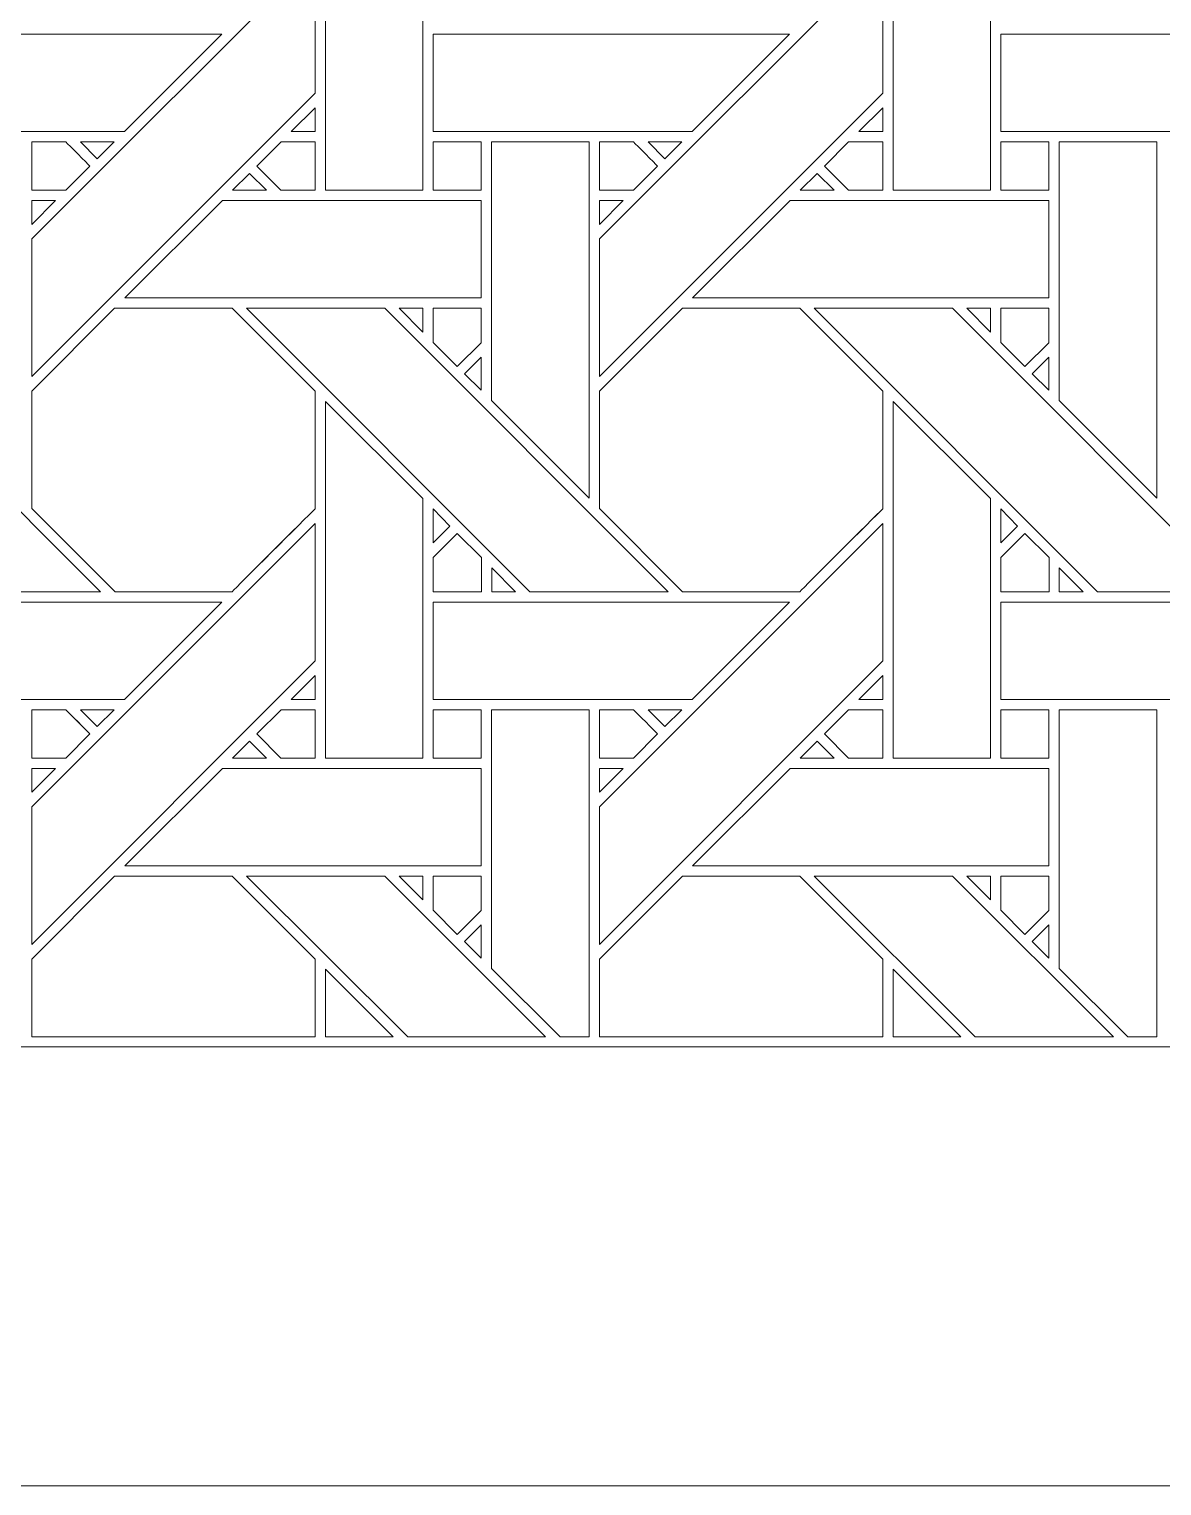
# Model space of a CAD drawing. Header units: inches. Extents: x 6.4 to 18.4, y 3.1 to 15.1.
# Drawn here: x 13.565 to 15.458, y 3.095 to 5.529 of the extents above; entities that cross this region are included whole.
import ezdxf

# ---------------------------------------------------------------- set-up
doc = ezdxf.new("R2010")
doc.units = ezdxf.units.IN
doc.header["$MEASUREMENT"] = 0
doc.layers.add('Design', color=7, linetype='Continuous', lineweight=0)

msp = doc.modelspace()

# ---------------------------------------------------------------- linework, layer by layer
at = {"layer": 'Design'}
for points, knots in [([(18.3821, 15.0948), (18.3821, 15.0948), (6.3829, 15.0948), (6.3829, 15.0948), (6.3829, 15.0948), (6.3829, 3.0948), (6.3829, 3.0948), (6.3829, 3.0948), (18.3829, 3.0948), (18.3829, 3.0948), (18.3829, 3.0948), (18.3829, 15.0948), (18.3829, 15.0948), (18.3829, 15.0948), (18.3821, 15.0948), (18.3821, 15.0948)], [0, 0, 0, 0, 1, 1, 1, 2, 2, 2, 3, 3, 3, 4, 4, 4, 5, 5, 5, 5]), ([(17.6485, 14.3611), (17.6485, 14.3611), (7.1165, 14.3611), (7.1165, 14.3611), (7.1165, 14.3611), (7.1165, 3.8284), (7.1165, 3.8284), (7.1165, 3.8284), (17.6492, 3.8284), (17.6492, 3.8284), (17.6492, 3.8284), (17.6492, 14.3611), (17.6492, 14.3611), (17.6492, 14.3611), (17.6485, 14.3611), (17.6485, 14.3611)], [0, 0, 0, 0, 1, 1, 1, 2, 2, 2, 3, 3, 3, 4, 4, 4, 5, 5, 5, 5]), ([(14.2227, 5.6932), (14.2227, 5.6932), (14.2227, 5.2595), (14.2227, 5.2595), (14.2227, 5.2595), (14.0599, 5.2595), (14.0599, 5.2595), (14.0599, 5.2595), (14.0599, 5.8553), (14.0599, 5.8553), (14.0599, 5.8553), (14.2227, 5.6932), (14.2227, 5.6932)], [0, 0, 0, 0, 1, 1, 1, 2, 2, 2, 3, 3, 3, 4, 4, 4, 4]), ([(15.1714, 5.6932), (15.1714, 5.6932), (15.1714, 5.2595), (15.1714, 5.2595), (15.1714, 5.2595), (15.0087, 5.2595), (15.0087, 5.2595), (15.0087, 5.2595), (15.0087, 5.8553), (15.0087, 5.8553), (15.0087, 5.8553), (15.1714, 5.6932), (15.1714, 5.6932)], [0, 0, 0, 0, 1, 1, 1, 2, 2, 2, 3, 3, 3, 4, 4, 4, 4]), ([(13.5691, 5.1782), (13.5691, 5.1782), (14.0428, 5.6518), (14.0428, 5.6518), (14.0428, 5.6518), (14.0428, 5.4217), (14.0428, 5.4217), (14.0428, 5.4217), (13.5691, 4.9481), (13.5691, 4.9481), (13.5691, 4.9481), (13.5691, 5.1782), (13.5691, 5.1782)], [0, 0, 0, 0, 1, 1, 1, 2, 2, 2, 3, 3, 3, 4, 4, 4, 4]), ([(14.5179, 5.1782), (14.5179, 5.1782), (14.9915, 5.6518), (14.9915, 5.6518), (14.9915, 5.6518), (14.9915, 5.4217), (14.9915, 5.4217), (14.9915, 5.4217), (14.5179, 4.9481), (14.5179, 4.9481), (14.5179, 4.9481), (14.5179, 5.1782), (14.5179, 5.1782)], [0, 0, 0, 0, 1, 1, 1, 2, 2, 2, 3, 3, 3, 4, 4, 4, 4]), ([(13.2913, 5.3576), (13.2913, 5.3576), (13.2913, 5.5203), (13.2913, 5.5203), (13.2913, 5.5203), (13.887, 5.5203), (13.887, 5.5203), (13.887, 5.5203), (13.7242, 5.3576), (13.7242, 5.3576), (13.7242, 5.3576), (13.2913, 5.3576), (13.2913, 5.3576)], [0, 0, 0, 0, 1, 1, 1, 2, 2, 2, 3, 3, 3, 4, 4, 4, 4]), ([(14.24, 5.3576), (14.24, 5.3576), (14.24, 5.5203), (14.24, 5.5203), (14.24, 5.5203), (14.8357, 5.5203), (14.8357, 5.5203), (14.8357, 5.5203), (14.673, 5.3576), (14.673, 5.3576), (14.673, 5.3576), (14.24, 5.3576), (14.24, 5.3576)], [0, 0, 0, 0, 1, 1, 1, 2, 2, 2, 3, 3, 3, 4, 4, 4, 4]), ([(15.1887, 5.3576), (15.1887, 5.3576), (15.1887, 5.5203), (15.1887, 5.5203), (15.1887, 5.5203), (15.7844, 5.5203), (15.7844, 5.5203), (15.7844, 5.5203), (15.6217, 5.3576), (15.6217, 5.3576), (15.6217, 5.3576), (15.1887, 5.3576), (15.1887, 5.3576)], [0, 0, 0, 0, 1, 1, 1, 2, 2, 2, 3, 3, 3, 4, 4, 4, 4]), ([(14.003, 5.3576), (14.003, 5.3576), (14.0428, 5.3973), (14.0428, 5.3973), (14.0428, 5.3973), (14.0428, 5.3576), (14.0428, 5.3576), (14.0428, 5.3576), (14.003, 5.3576), (14.003, 5.3576)], [0, 0, 0, 0, 1, 1, 1, 2, 2, 2, 3, 3, 3, 3]), ([(14.9517, 5.3576), (14.9517, 5.3576), (14.9915, 5.3973), (14.9915, 5.3973), (14.9915, 5.3973), (14.9915, 5.3576), (14.9915, 5.3576), (14.9915, 5.3576), (14.9517, 5.3576), (14.9517, 5.3576)], [0, 0, 0, 0, 1, 1, 1, 2, 2, 2, 3, 3, 3, 3]), ([(13.6262, 5.3403), (13.6313, 5.3351), (13.6621, 5.3043), (13.6665, 5.2999), (13.6665, 5.2999), (13.6261, 5.2595), (13.6261, 5.2595), (13.6261, 5.2595), (13.5691, 5.2595), (13.5691, 5.2595), (13.5691, 5.2595), (13.5691, 5.3403), (13.5691, 5.3403), (13.5691, 5.3403), (13.6262, 5.3403), (13.6262, 5.3403)], [0, 0, 0, 0, 1, 1, 1, 2, 2, 2, 3, 3, 3, 4, 4, 4, 5, 5, 5, 5]), ([(13.5691, 5.2595), (13.5691, 5.2595), (13.5691, 5.3403), (13.5691, 5.3403), (13.5691, 5.3403), (13.6262, 5.3403), (13.6262, 5.3403), (13.6313, 5.3351), (13.6621, 5.3043), (13.6665, 5.2999), (13.6665, 5.2999), (13.6261, 5.2595), (13.6261, 5.2595), (13.6261, 5.2595), (13.5691, 5.2595), (13.5691, 5.2595)], [0, 0, 0, 0, 1, 1, 1, 2, 2, 2, 3, 3, 3, 4, 4, 4, 5, 5, 5, 5]), ([(13.6505, 5.3403), (13.6505, 5.3403), (13.707, 5.3403), (13.707, 5.3403), (13.707, 5.3403), (13.6787, 5.3121), (13.6787, 5.3121), (13.6787, 5.3121), (13.6505, 5.3403), (13.6505, 5.3403)], [0, 0, 0, 0, 1, 1, 1, 2, 2, 2, 3, 3, 3, 3]), ([(13.9857, 5.2595), (13.9857, 5.2595), (13.9453, 5.2998), (13.9453, 5.2998), (13.9453, 5.2998), (13.9858, 5.3403), (13.9858, 5.3403), (13.9858, 5.3403), (14.0428, 5.3403), (14.0428, 5.3403), (14.0428, 5.3403), (14.0428, 5.2595), (14.0428, 5.2595), (14.0428, 5.2595), (13.9857, 5.2595), (13.9857, 5.2595)], [0, 0, 0, 0, 1, 1, 1, 2, 2, 2, 3, 3, 3, 4, 4, 4, 5, 5, 5, 5]), ([(13.9453, 5.2998), (13.9453, 5.2998), (13.9858, 5.3403), (13.9858, 5.3403), (13.9858, 5.3403), (14.0428, 5.3403), (14.0428, 5.3403), (14.0428, 5.3403), (14.0428, 5.2595), (14.0428, 5.2595), (14.0428, 5.2595), (13.9857, 5.2595), (13.9857, 5.2595), (13.9857, 5.2595), (13.9453, 5.2998), (13.9453, 5.2998)], [0, 0, 0, 0, 1, 1, 1, 2, 2, 2, 3, 3, 3, 4, 4, 4, 5, 5, 5, 5]), ([(14.24, 5.3403), (14.24, 5.3403), (14.3203, 5.3403), (14.3203, 5.3403), (14.3203, 5.3403), (14.3203, 5.2595), (14.3203, 5.2595), (14.3203, 5.2595), (14.24, 5.2595), (14.24, 5.2595), (14.24, 5.2595), (14.24, 5.3403), (14.24, 5.3403)], [0, 0, 0, 0, 1, 1, 1, 2, 2, 2, 3, 3, 3, 4, 4, 4, 4]), ([(14.24, 5.2595), (14.24, 5.2595), (14.24, 5.3403), (14.24, 5.3403), (14.24, 5.3403), (14.3203, 5.3403), (14.3203, 5.3403), (14.3203, 5.3403), (14.3203, 5.2595), (14.3203, 5.2595), (14.3203, 5.2595), (14.24, 5.2595), (14.24, 5.2595)], [0, 0, 0, 0, 1, 1, 1, 2, 2, 2, 3, 3, 3, 4, 4, 4, 4]), ([(14.5007, 5.3403), (14.5007, 5.3403), (14.5007, 4.7452), (14.5007, 4.7452), (14.5007, 4.7452), (14.3378, 4.9081), (14.3378, 4.9081), (14.3378, 4.9081), (14.3378, 5.3403), (14.3378, 5.3403), (14.3378, 5.3403), (14.5007, 5.3403), (14.5007, 5.3403)], [0, 0, 0, 0, 1, 1, 1, 2, 2, 2, 3, 3, 3, 4, 4, 4, 4]), ([(14.5749, 5.3403), (14.5801, 5.3351), (14.6108, 5.3043), (14.6153, 5.2999), (14.6153, 5.2999), (14.5748, 5.2595), (14.5748, 5.2595), (14.5748, 5.2595), (14.5179, 5.2595), (14.5179, 5.2595), (14.5179, 5.2595), (14.5179, 5.3403), (14.5179, 5.3403), (14.5179, 5.3403), (14.5749, 5.3403), (14.5749, 5.3403)], [0, 0, 0, 0, 1, 1, 1, 2, 2, 2, 3, 3, 3, 4, 4, 4, 5, 5, 5, 5]), ([(14.5179, 5.2595), (14.5179, 5.2595), (14.5179, 5.3403), (14.5179, 5.3403), (14.5179, 5.3403), (14.5749, 5.3403), (14.5749, 5.3403), (14.5801, 5.3351), (14.6108, 5.3043), (14.6153, 5.2999), (14.6153, 5.2999), (14.5748, 5.2595), (14.5748, 5.2595), (14.5748, 5.2595), (14.5179, 5.2595), (14.5179, 5.2595)], [0, 0, 0, 0, 1, 1, 1, 2, 2, 2, 3, 3, 3, 4, 4, 4, 5, 5, 5, 5]), ([(14.5993, 5.3403), (14.5993, 5.3403), (14.6557, 5.3403), (14.6557, 5.3403), (14.6557, 5.3403), (14.6275, 5.3121), (14.6275, 5.3121), (14.6275, 5.3121), (14.5993, 5.3403), (14.5993, 5.3403)], [0, 0, 0, 0, 1, 1, 1, 2, 2, 2, 3, 3, 3, 3]), ([(14.9344, 5.2595), (14.9344, 5.2595), (14.8941, 5.2998), (14.8941, 5.2998), (14.8941, 5.2998), (14.9345, 5.3403), (14.9345, 5.3403), (14.9345, 5.3403), (14.9915, 5.3403), (14.9915, 5.3403), (14.9915, 5.3403), (14.9915, 5.2595), (14.9915, 5.2595), (14.9915, 5.2595), (14.9344, 5.2595), (14.9344, 5.2595)], [0, 0, 0, 0, 1, 1, 1, 2, 2, 2, 3, 3, 3, 4, 4, 4, 5, 5, 5, 5]), ([(14.8941, 5.2998), (14.8941, 5.2998), (14.9345, 5.3403), (14.9345, 5.3403), (14.9345, 5.3403), (14.9915, 5.3403), (14.9915, 5.3403), (14.9915, 5.3403), (14.9915, 5.2595), (14.9915, 5.2595), (14.9915, 5.2595), (14.9344, 5.2595), (14.9344, 5.2595), (14.9344, 5.2595), (14.8941, 5.2998), (14.8941, 5.2998)], [0, 0, 0, 0, 1, 1, 1, 2, 2, 2, 3, 3, 3, 4, 4, 4, 5, 5, 5, 5]), ([(15.1887, 5.3403), (15.1887, 5.3403), (15.269, 5.3403), (15.269, 5.3403), (15.269, 5.3403), (15.269, 5.2595), (15.269, 5.2595), (15.269, 5.2595), (15.1887, 5.2595), (15.1887, 5.2595), (15.1887, 5.2595), (15.1887, 5.3403), (15.1887, 5.3403)], [0, 0, 0, 0, 1, 1, 1, 2, 2, 2, 3, 3, 3, 4, 4, 4, 4]), ([(15.1887, 5.2595), (15.1887, 5.2595), (15.1887, 5.3403), (15.1887, 5.3403), (15.1887, 5.3403), (15.269, 5.3403), (15.269, 5.3403), (15.269, 5.3403), (15.269, 5.2595), (15.269, 5.2595), (15.269, 5.2595), (15.1887, 5.2595), (15.1887, 5.2595)], [0, 0, 0, 0, 1, 1, 1, 2, 2, 2, 3, 3, 3, 4, 4, 4, 4]), ([(15.4494, 5.3403), (15.4494, 5.3403), (15.4494, 4.7452), (15.4494, 4.7452), (15.4494, 4.7452), (15.2865, 4.9081), (15.2865, 4.9081), (15.2865, 4.9081), (15.2865, 5.3403), (15.2865, 5.3403), (15.2865, 5.3403), (15.4494, 5.3403), (15.4494, 5.3403)], [0, 0, 0, 0, 1, 1, 1, 2, 2, 2, 3, 3, 3, 4, 4, 4, 4]), ([(13.9615, 5.2595), (13.9615, 5.2595), (13.905, 5.2595), (13.905, 5.2595), (13.905, 5.2595), (13.9332, 5.2878), (13.9332, 5.2878), (13.9332, 5.2878), (13.9615, 5.2595), (13.9615, 5.2595)], [0, 0, 0, 0, 1, 1, 1, 2, 2, 2, 3, 3, 3, 3]), ([(14.9102, 5.2595), (14.9102, 5.2595), (14.8537, 5.2595), (14.8537, 5.2595), (14.8537, 5.2595), (14.8819, 5.2878), (14.8819, 5.2878), (14.8819, 5.2878), (14.9102, 5.2595), (14.9102, 5.2595)], [0, 0, 0, 0, 1, 1, 1, 2, 2, 2, 3, 3, 3, 3]), ([(13.609, 5.2424), (13.609, 5.2424), (13.5691, 5.2025), (13.5691, 5.2025), (13.5691, 5.2025), (13.5691, 5.2424), (13.5691, 5.2424), (13.5691, 5.2424), (13.609, 5.2424), (13.609, 5.2424)], [0, 0, 0, 0, 1, 1, 1, 2, 2, 2, 3, 3, 3, 3]), ([(13.725, 5.0796), (13.725, 5.0796), (13.8878, 5.2424), (13.8878, 5.2424), (13.8878, 5.2424), (14.3203, 5.2424), (14.3203, 5.2424), (14.3203, 5.2424), (14.3203, 5.0796), (14.3203, 5.0796), (14.3203, 5.0796), (13.725, 5.0796), (13.725, 5.0796)], [0, 0, 0, 0, 1, 1, 1, 2, 2, 2, 3, 3, 3, 4, 4, 4, 4]), ([(14.5577, 5.2424), (14.5577, 5.2424), (14.5179, 5.2025), (14.5179, 5.2025), (14.5179, 5.2025), (14.5179, 5.2424), (14.5179, 5.2424), (14.5179, 5.2424), (14.5577, 5.2424), (14.5577, 5.2424)], [0, 0, 0, 0, 1, 1, 1, 2, 2, 2, 3, 3, 3, 3]), ([(14.6737, 5.0796), (14.6737, 5.0796), (14.8365, 5.2424), (14.8365, 5.2424), (14.8365, 5.2424), (15.269, 5.2424), (15.269, 5.2424), (15.269, 5.2424), (15.269, 5.0796), (15.269, 5.0796), (15.269, 5.0796), (14.6737, 5.0796), (14.6737, 5.0796)], [0, 0, 0, 0, 1, 1, 1, 2, 2, 2, 3, 3, 3, 4, 4, 4, 4]), ([(12.9795, 5.0624), (12.9795, 5.0624), (13.2105, 5.0624), (13.2105, 5.0624), (13.2105, 5.0624), (13.6841, 4.5888), (13.6841, 4.5888), (13.6841, 4.5888), (13.4531, 4.5888), (13.4531, 4.5888), (13.4531, 4.5888), (12.9795, 5.0624), (12.9795, 5.0624)], [0, 0, 0, 0, 1, 1, 1, 2, 2, 2, 3, 3, 3, 4, 4, 4, 4]), ([(13.5691, 4.728), (13.5691, 4.728), (13.5691, 4.9237), (13.5691, 4.9237), (13.5691, 4.9237), (13.7078, 5.0624), (13.7078, 5.0624), (13.7078, 5.0624), (13.904, 5.0624), (13.904, 5.0624), (13.904, 5.0624), (14.0428, 4.9237), (14.0428, 4.9237), (14.0428, 4.9237), (14.0428, 4.7274), (14.0428, 4.7274), (14.025, 4.7095), (13.9131, 4.5978), (13.9041, 4.5888), (13.9041, 4.5888), (13.7084, 4.5888), (13.7084, 4.5888), (13.7084, 4.5888), (13.5691, 4.728), (13.5691, 4.728)], [0, 0, 0, 0, 1, 1, 1, 2, 2, 2, 3, 3, 3, 4, 4, 4, 5, 5, 5, 6, 6, 6, 7, 7, 7, 8, 8, 8, 8]), ([(13.7084, 4.5888), (13.7084, 4.5888), (13.5691, 4.728), (13.5691, 4.728), (13.5691, 4.728), (13.5691, 4.9237), (13.5691, 4.9237), (13.5691, 4.9237), (13.7078, 5.0624), (13.7078, 5.0624), (13.7078, 5.0624), (13.904, 5.0624), (13.904, 5.0624), (13.904, 5.0624), (14.0428, 4.9237), (14.0428, 4.9237), (14.0428, 4.9237), (14.0428, 4.7274), (14.0428, 4.7274), (14.0248, 4.7094), (13.913, 4.5977), (13.9041, 4.5888), (13.9041, 4.5888), (13.7084, 4.5888), (13.7084, 4.5888)], [0, 0, 0, 0, 1, 1, 1, 2, 2, 2, 3, 3, 3, 4, 4, 4, 5, 5, 5, 6, 6, 6, 7, 7, 7, 8, 8, 8, 8]), ([(13.9283, 5.0624), (13.9283, 5.0624), (14.1592, 5.0624), (14.1592, 5.0624), (14.1592, 5.0624), (14.6329, 4.5888), (14.6329, 4.5888), (14.6329, 4.5888), (14.4018, 4.5888), (14.4018, 4.5888), (14.4018, 4.5888), (13.9283, 5.0624), (13.9283, 5.0624)], [0, 0, 0, 0, 1, 1, 1, 2, 2, 2, 3, 3, 3, 4, 4, 4, 4]), ([(14.2228, 5.0624), (14.2228, 5.0624), (14.2228, 5.0226), (14.2228, 5.0226), (14.2228, 5.0226), (14.1833, 5.0624), (14.1833, 5.0624), (14.1833, 5.0624), (14.2228, 5.0624), (14.2228, 5.0624)], [0, 0, 0, 0, 1, 1, 1, 2, 2, 2, 3, 3, 3, 3]), ([(14.3203, 5.0624), (14.3203, 5.0624), (14.3203, 5.0048), (14.3203, 5.0048), (14.3203, 5.0048), (14.2803, 4.9648), (14.2803, 4.9648), (14.2803, 4.9648), (14.24, 5.0052), (14.24, 5.0052), (14.24, 5.0052), (14.24, 5.0624), (14.24, 5.0624), (14.24, 5.0624), (14.3203, 5.0624), (14.3203, 5.0624)], [0, 0, 0, 0, 1, 1, 1, 2, 2, 2, 3, 3, 3, 4, 4, 4, 5, 5, 5, 5]), ([(14.2803, 4.9648), (14.2803, 4.9648), (14.24, 5.0052), (14.24, 5.0052), (14.24, 5.0052), (14.24, 5.0624), (14.24, 5.0624), (14.24, 5.0624), (14.3203, 5.0624), (14.3203, 5.0624), (14.3203, 5.0624), (14.3203, 5.0048), (14.3203, 5.0048), (14.3203, 5.0048), (14.2803, 4.9648), (14.2803, 4.9648)], [0, 0, 0, 0, 1, 1, 1, 2, 2, 2, 3, 3, 3, 4, 4, 4, 5, 5, 5, 5]), ([(14.5179, 4.728), (14.5179, 4.728), (14.5179, 4.9237), (14.5179, 4.9237), (14.5179, 4.9237), (14.6566, 5.0624), (14.6566, 5.0624), (14.6566, 5.0624), (14.8528, 5.0624), (14.8528, 5.0624), (14.8528, 5.0624), (14.9915, 4.9237), (14.9915, 4.9237), (14.9915, 4.9237), (14.9915, 4.7274), (14.9915, 4.7274), (14.9737, 4.7095), (14.8618, 4.5978), (14.8528, 4.5888), (14.8528, 4.5888), (14.6571, 4.5888), (14.6571, 4.5888), (14.6571, 4.5888), (14.5179, 4.728), (14.5179, 4.728)], [0, 0, 0, 0, 1, 1, 1, 2, 2, 2, 3, 3, 3, 4, 4, 4, 5, 5, 5, 6, 6, 6, 7, 7, 7, 8, 8, 8, 8]), ([(14.6571, 4.5888), (14.6571, 4.5888), (14.5179, 4.728), (14.5179, 4.728), (14.5179, 4.728), (14.5179, 4.9237), (14.5179, 4.9237), (14.5179, 4.9237), (14.6566, 5.0624), (14.6566, 5.0624), (14.6566, 5.0624), (14.8528, 5.0624), (14.8528, 5.0624), (14.8528, 5.0624), (14.9915, 4.9237), (14.9915, 4.9237), (14.9915, 4.9237), (14.9915, 4.7274), (14.9915, 4.7274), (14.9736, 4.7094), (14.8617, 4.5977), (14.8528, 4.5888), (14.8528, 4.5888), (14.6571, 4.5888), (14.6571, 4.5888)], [0, 0, 0, 0, 1, 1, 1, 2, 2, 2, 3, 3, 3, 4, 4, 4, 5, 5, 5, 6, 6, 6, 7, 7, 7, 8, 8, 8, 8]), ([(14.877, 5.0624), (14.877, 5.0624), (15.1079, 5.0624), (15.1079, 5.0624), (15.1079, 5.0624), (15.5816, 4.5888), (15.5816, 4.5888), (15.5816, 4.5888), (15.3506, 4.5888), (15.3506, 4.5888), (15.3506, 4.5888), (14.877, 5.0624), (14.877, 5.0624)], [0, 0, 0, 0, 1, 1, 1, 2, 2, 2, 3, 3, 3, 4, 4, 4, 4]), ([(15.1715, 5.0624), (15.1715, 5.0624), (15.1715, 5.0226), (15.1715, 5.0226), (15.1715, 5.0226), (15.1321, 5.0624), (15.1321, 5.0624), (15.1321, 5.0624), (15.1715, 5.0624), (15.1715, 5.0624)], [0, 0, 0, 0, 1, 1, 1, 2, 2, 2, 3, 3, 3, 3]), ([(15.269, 5.0624), (15.269, 5.0624), (15.269, 5.0048), (15.269, 5.0048), (15.269, 5.0048), (15.2291, 4.9648), (15.2291, 4.9648), (15.2291, 4.9648), (15.1887, 5.0052), (15.1887, 5.0052), (15.1887, 5.0052), (15.1887, 5.0624), (15.1887, 5.0624), (15.1887, 5.0624), (15.269, 5.0624), (15.269, 5.0624)], [0, 0, 0, 0, 1, 1, 1, 2, 2, 2, 3, 3, 3, 4, 4, 4, 5, 5, 5, 5]), ([(15.2291, 4.9648), (15.2291, 4.9648), (15.1887, 5.0052), (15.1887, 5.0052), (15.1887, 5.0052), (15.1887, 5.0624), (15.1887, 5.0624), (15.1887, 5.0624), (15.269, 5.0624), (15.269, 5.0624), (15.269, 5.0624), (15.269, 5.0048), (15.269, 5.0048), (15.269, 5.0048), (15.2291, 4.9648), (15.2291, 4.9648)], [0, 0, 0, 0, 1, 1, 1, 2, 2, 2, 3, 3, 3, 4, 4, 4, 5, 5, 5, 5]), ([(14.3203, 4.9806), (14.3203, 4.9806), (14.3203, 4.9254), (14.3203, 4.9254), (14.3203, 4.9254), (14.2925, 4.9528), (14.2925, 4.9528), (14.2925, 4.9528), (14.3203, 4.9806), (14.3203, 4.9806)], [0, 0, 0, 0, 1, 1, 1, 2, 2, 2, 3, 3, 3, 3]), ([(15.269, 4.9806), (15.269, 4.9806), (15.269, 4.9254), (15.269, 4.9254), (15.269, 4.9254), (15.2412, 4.9528), (15.2412, 4.9528), (15.2412, 4.9528), (15.269, 4.9806), (15.269, 4.9806)], [0, 0, 0, 0, 1, 1, 1, 2, 2, 2, 3, 3, 3, 3]), ([(14.2227, 4.7445), (14.2227, 4.7445), (14.2227, 4.3108), (14.2227, 4.3108), (14.2227, 4.3108), (14.0599, 4.3108), (14.0599, 4.3108), (14.0599, 4.3108), (14.0599, 4.9066), (14.0599, 4.9066), (14.0599, 4.9066), (14.2227, 4.7445), (14.2227, 4.7445)], [0, 0, 0, 0, 1, 1, 1, 2, 2, 2, 3, 3, 3, 4, 4, 4, 4]), ([(15.1714, 4.7445), (15.1714, 4.7445), (15.1714, 4.3108), (15.1714, 4.3108), (15.1714, 4.3108), (15.0087, 4.3108), (15.0087, 4.3108), (15.0087, 4.3108), (15.0087, 4.9066), (15.0087, 4.9066), (15.0087, 4.9066), (15.1714, 4.7445), (15.1714, 4.7445)], [0, 0, 0, 0, 1, 1, 1, 2, 2, 2, 3, 3, 3, 4, 4, 4, 4]), ([(14.24, 4.6702), (14.24, 4.6702), (14.24, 4.727), (14.24, 4.727), (14.24, 4.727), (14.2682, 4.6984), (14.2682, 4.6984), (14.2682, 4.6984), (14.24, 4.6702), (14.24, 4.6702)], [0, 0, 0, 0, 1, 1, 1, 2, 2, 2, 3, 3, 3, 3]), ([(15.1887, 4.6702), (15.1887, 4.6702), (15.1887, 4.727), (15.1887, 4.727), (15.1887, 4.727), (15.2169, 4.6984), (15.2169, 4.6984), (15.2169, 4.6984), (15.1887, 4.6702), (15.1887, 4.6702)], [0, 0, 0, 0, 1, 1, 1, 2, 2, 2, 3, 3, 3, 3]), ([(13.5691, 4.2294), (13.5691, 4.2294), (14.0428, 4.703), (14.0428, 4.703), (14.0428, 4.703), (14.0428, 4.473), (14.0428, 4.473), (14.0428, 4.473), (13.5691, 3.9994), (13.5691, 3.9994), (13.5691, 3.9994), (13.5691, 4.2294), (13.5691, 4.2294)], [0, 0, 0, 0, 1, 1, 1, 2, 2, 2, 3, 3, 3, 4, 4, 4, 4]), ([(14.5179, 4.2294), (14.5179, 4.2294), (14.9915, 4.703), (14.9915, 4.703), (14.9915, 4.703), (14.9915, 4.473), (14.9915, 4.473), (14.9915, 4.473), (14.5179, 3.9994), (14.5179, 3.9994), (14.5179, 3.9994), (14.5179, 4.2294), (14.5179, 4.2294)], [0, 0, 0, 0, 1, 1, 1, 2, 2, 2, 3, 3, 3, 4, 4, 4, 4]), ([(14.24, 4.5885), (14.24, 4.5885), (14.24, 4.6458), (14.24, 4.6458), (14.24, 4.6458), (14.2803, 4.6861), (14.2803, 4.6861), (14.2803, 4.6861), (14.3207, 4.6458), (14.3207, 4.6458), (14.3207, 4.6458), (14.3207, 4.5885), (14.3207, 4.5885), (14.3207, 4.5885), (14.24, 4.5885), (14.24, 4.5885)], [0, 0, 0, 0, 1, 1, 1, 2, 2, 2, 3, 3, 3, 4, 4, 4, 5, 5, 5, 5]), ([(14.24, 4.6458), (14.24, 4.6458), (14.2803, 4.6861), (14.2803, 4.6861), (14.2803, 4.6861), (14.3207, 4.6458), (14.3207, 4.6458), (14.3207, 4.6458), (14.3207, 4.5885), (14.3207, 4.5885), (14.3207, 4.5885), (14.24, 4.5885), (14.24, 4.5885), (14.24, 4.5885), (14.24, 4.6458), (14.24, 4.6458)], [0, 0, 0, 0, 1, 1, 1, 2, 2, 2, 3, 3, 3, 4, 4, 4, 5, 5, 5, 5]), ([(15.1887, 4.5885), (15.1887, 4.5885), (15.1887, 4.6458), (15.1887, 4.6458), (15.1887, 4.6458), (15.2291, 4.6861), (15.2291, 4.6861), (15.2291, 4.6861), (15.2694, 4.6458), (15.2694, 4.6458), (15.2694, 4.6458), (15.2694, 4.5885), (15.2694, 4.5885), (15.2694, 4.5885), (15.1887, 4.5885), (15.1887, 4.5885)], [0, 0, 0, 0, 1, 1, 1, 2, 2, 2, 3, 3, 3, 4, 4, 4, 5, 5, 5, 5]), ([(15.1887, 4.6458), (15.1887, 4.6458), (15.2291, 4.6861), (15.2291, 4.6861), (15.2291, 4.6861), (15.2694, 4.6458), (15.2694, 4.6458), (15.2694, 4.6458), (15.2694, 4.5885), (15.2694, 4.5885), (15.2694, 4.5885), (15.1887, 4.5885), (15.1887, 4.5885), (15.1887, 4.5885), (15.1887, 4.6458), (15.1887, 4.6458)], [0, 0, 0, 0, 1, 1, 1, 2, 2, 2, 3, 3, 3, 4, 4, 4, 5, 5, 5, 5]), ([(14.3776, 4.5888), (14.3776, 4.5888), (14.3379, 4.5888), (14.3379, 4.5888), (14.3379, 4.5888), (14.3379, 4.6285), (14.3379, 4.6285), (14.3379, 4.6285), (14.3776, 4.5888), (14.3776, 4.5888)], [0, 0, 0, 0, 1, 1, 1, 2, 2, 2, 3, 3, 3, 3]), ([(15.3264, 4.5888), (15.3264, 4.5888), (15.2866, 4.5888), (15.2866, 4.5888), (15.2866, 4.5888), (15.2866, 4.6286), (15.2866, 4.6286), (15.2866, 4.6286), (15.3264, 4.5888), (15.3264, 4.5888)], [0, 0, 0, 0, 1, 1, 1, 2, 2, 2, 3, 3, 3, 3]), ([(13.2913, 4.4088), (13.2913, 4.4088), (13.2913, 4.5715), (13.2913, 4.5715), (13.2913, 4.5715), (13.887, 4.5715), (13.887, 4.5715), (13.887, 4.5715), (13.7242, 4.4088), (13.7242, 4.4088), (13.7242, 4.4088), (13.2913, 4.4088), (13.2913, 4.4088)], [0, 0, 0, 0, 1, 1, 1, 2, 2, 2, 3, 3, 3, 4, 4, 4, 4]), ([(14.24, 4.4088), (14.24, 4.4088), (14.24, 4.5715), (14.24, 4.5715), (14.24, 4.5715), (14.8357, 4.5715), (14.8357, 4.5715), (14.8357, 4.5715), (14.673, 4.4088), (14.673, 4.4088), (14.673, 4.4088), (14.24, 4.4088), (14.24, 4.4088)], [0, 0, 0, 0, 1, 1, 1, 2, 2, 2, 3, 3, 3, 4, 4, 4, 4]), ([(15.1887, 4.4088), (15.1887, 4.4088), (15.1887, 4.5715), (15.1887, 4.5715), (15.1887, 4.5715), (15.7844, 4.5715), (15.7844, 4.5715), (15.7844, 4.5715), (15.6217, 4.4088), (15.6217, 4.4088), (15.6217, 4.4088), (15.1887, 4.4088), (15.1887, 4.4088)], [0, 0, 0, 0, 1, 1, 1, 2, 2, 2, 3, 3, 3, 4, 4, 4, 4]), ([(14.003, 4.4089), (14.003, 4.4089), (14.0428, 4.4486), (14.0428, 4.4486), (14.0428, 4.4486), (14.0428, 4.4089), (14.0428, 4.4089), (14.0428, 4.4089), (14.003, 4.4089), (14.003, 4.4089)], [0, 0, 0, 0, 1, 1, 1, 2, 2, 2, 3, 3, 3, 3]), ([(14.9517, 4.4089), (14.9517, 4.4089), (14.9915, 4.4486), (14.9915, 4.4486), (14.9915, 4.4486), (14.9915, 4.4089), (14.9915, 4.4089), (14.9915, 4.4089), (14.9517, 4.4089), (14.9517, 4.4089)], [0, 0, 0, 0, 1, 1, 1, 2, 2, 2, 3, 3, 3, 3]), ([(13.6665, 4.3512), (13.6665, 4.3512), (13.6261, 4.3107), (13.6261, 4.3107), (13.6261, 4.3107), (13.5691, 4.3107), (13.5691, 4.3107), (13.5691, 4.3107), (13.5691, 4.3915), (13.5691, 4.3915), (13.5691, 4.3915), (13.6262, 4.3915), (13.6262, 4.3915), (13.6313, 4.3864), (13.6621, 4.3556), (13.6665, 4.3512)], [0, 0, 0, 0, 1, 1, 1, 2, 2, 2, 3, 3, 3, 4, 4, 4, 5, 5, 5, 5]), ([(13.5691, 4.3107), (13.5691, 4.3107), (13.5691, 4.3915), (13.5691, 4.3915), (13.5691, 4.3915), (13.6262, 4.3915), (13.6262, 4.3915), (13.6262, 4.3915), (13.6665, 4.3512), (13.6665, 4.3512), (13.6665, 4.3512), (13.6261, 4.3107), (13.6261, 4.3107), (13.6261, 4.3107), (13.5691, 4.3107), (13.5691, 4.3107)], [0, 0, 0, 0, 1, 1, 1, 2, 2, 2, 3, 3, 3, 4, 4, 4, 5, 5, 5, 5]), ([(13.6505, 4.3916), (13.6505, 4.3916), (13.707, 4.3916), (13.707, 4.3916), (13.707, 4.3916), (13.6787, 4.3634), (13.6787, 4.3634), (13.6787, 4.3634), (13.6505, 4.3916), (13.6505, 4.3916)], [0, 0, 0, 0, 1, 1, 1, 2, 2, 2, 3, 3, 3, 3]), ([(13.9858, 4.3915), (13.9858, 4.3915), (14.0428, 4.3915), (14.0428, 4.3915), (14.0428, 4.3915), (14.0428, 4.3107), (14.0428, 4.3107), (14.0428, 4.3107), (13.9857, 4.3107), (13.9857, 4.3107), (13.9857, 4.3107), (13.9453, 4.3511), (13.9453, 4.3511), (13.9453, 4.3511), (13.9858, 4.3915), (13.9858, 4.3915)], [0, 0, 0, 0, 1, 1, 1, 2, 2, 2, 3, 3, 3, 4, 4, 4, 5, 5, 5, 5]), ([(13.9453, 4.3511), (13.9453, 4.3511), (13.9858, 4.3915), (13.9858, 4.3915), (13.9858, 4.3915), (14.0428, 4.3915), (14.0428, 4.3915), (14.0428, 4.3915), (14.0428, 4.3107), (14.0428, 4.3107), (14.0428, 4.3107), (13.9857, 4.3107), (13.9857, 4.3107), (13.9857, 4.3107), (13.9453, 4.3511), (13.9453, 4.3511)], [0, 0, 0, 0, 1, 1, 1, 2, 2, 2, 3, 3, 3, 4, 4, 4, 5, 5, 5, 5]), ([(14.24, 4.3107), (14.24, 4.3107), (14.24, 4.3915), (14.24, 4.3915), (14.24, 4.3915), (14.3203, 4.3915), (14.3203, 4.3915), (14.3203, 4.3915), (14.3203, 4.3107), (14.3203, 4.3107), (14.3203, 4.3107), (14.24, 4.3107), (14.24, 4.3107)], [0, 0, 0, 0, 1, 1, 1, 2, 2, 2, 3, 3, 3, 4, 4, 4, 4]), ([(14.3203, 4.3915), (14.3203, 4.3915), (14.3203, 4.3107), (14.3203, 4.3107), (14.3203, 4.3107), (14.24, 4.3107), (14.24, 4.3107), (14.24, 4.3107), (14.24, 4.3915), (14.24, 4.3915), (14.24, 4.3915), (14.3203, 4.3915), (14.3203, 4.3915)], [0, 0, 0, 0, 1, 1, 1, 2, 2, 2, 3, 3, 3, 4, 4, 4, 4]), ([(14.4524, 3.8448), (14.4524, 3.8448), (14.3378, 3.9594), (14.3378, 3.9594), (14.3378, 3.9594), (14.3378, 4.3916), (14.3378, 4.3916), (14.3378, 4.3916), (14.5007, 4.3916), (14.5007, 4.3916), (14.5007, 4.3916), (14.5007, 3.8448), (14.5007, 3.8448), (14.5007, 3.8448), (14.4524, 3.8448), (14.4524, 3.8448)], [0, 0, 0, 0, 1, 1, 1, 2, 2, 2, 3, 3, 3, 4, 4, 4, 5, 5, 5, 5]), ([(14.6153, 4.3512), (14.6153, 4.3512), (14.5748, 4.3107), (14.5748, 4.3107), (14.5748, 4.3107), (14.5179, 4.3107), (14.5179, 4.3107), (14.5179, 4.3107), (14.5179, 4.3915), (14.5179, 4.3915), (14.5179, 4.3915), (14.5749, 4.3915), (14.5749, 4.3915), (14.5801, 4.3864), (14.6108, 4.3556), (14.6153, 4.3512)], [0, 0, 0, 0, 1, 1, 1, 2, 2, 2, 3, 3, 3, 4, 4, 4, 5, 5, 5, 5]), ([(14.5179, 4.3107), (14.5179, 4.3107), (14.5179, 4.3915), (14.5179, 4.3915), (14.5179, 4.3915), (14.5749, 4.3915), (14.5749, 4.3915), (14.5801, 4.3864), (14.6108, 4.3556), (14.6153, 4.3512), (14.6153, 4.3512), (14.5748, 4.3107), (14.5748, 4.3107), (14.5748, 4.3107), (14.5179, 4.3107), (14.5179, 4.3107)], [0, 0, 0, 0, 1, 1, 1, 2, 2, 2, 3, 3, 3, 4, 4, 4, 5, 5, 5, 5]), ([(14.5993, 4.3916), (14.5993, 4.3916), (14.6557, 4.3916), (14.6557, 4.3916), (14.6557, 4.3916), (14.6275, 4.3634), (14.6275, 4.3634), (14.6275, 4.3634), (14.5993, 4.3916), (14.5993, 4.3916)], [0, 0, 0, 0, 1, 1, 1, 2, 2, 2, 3, 3, 3, 3]), ([(14.9345, 4.3915), (14.9345, 4.3915), (14.9915, 4.3915), (14.9915, 4.3915), (14.9915, 4.3915), (14.9915, 4.3107), (14.9915, 4.3107), (14.9915, 4.3107), (14.9344, 4.3107), (14.9344, 4.3107), (14.9344, 4.3107), (14.8941, 4.3511), (14.8941, 4.3511), (14.8941, 4.3511), (14.9345, 4.3915), (14.9345, 4.3915)], [0, 0, 0, 0, 1, 1, 1, 2, 2, 2, 3, 3, 3, 4, 4, 4, 5, 5, 5, 5]), ([(14.8941, 4.3511), (14.8941, 4.3511), (14.9345, 4.3915), (14.9345, 4.3915), (14.9345, 4.3915), (14.9915, 4.3915), (14.9915, 4.3915), (14.9915, 4.3915), (14.9915, 4.3107), (14.9915, 4.3107), (14.9915, 4.3107), (14.9344, 4.3107), (14.9344, 4.3107), (14.9344, 4.3107), (14.8941, 4.3511), (14.8941, 4.3511)], [0, 0, 0, 0, 1, 1, 1, 2, 2, 2, 3, 3, 3, 4, 4, 4, 5, 5, 5, 5]), ([(15.1887, 4.3107), (15.1887, 4.3107), (15.1887, 4.3915), (15.1887, 4.3915), (15.1887, 4.3915), (15.269, 4.3915), (15.269, 4.3915), (15.269, 4.3915), (15.269, 4.3107), (15.269, 4.3107), (15.269, 4.3107), (15.1887, 4.3107), (15.1887, 4.3107)], [0, 0, 0, 0, 1, 1, 1, 2, 2, 2, 3, 3, 3, 4, 4, 4, 4]), ([(15.1887, 4.3107), (15.1887, 4.3107), (15.1887, 4.3915), (15.1887, 4.3915), (15.1887, 4.3915), (15.269, 4.3915), (15.269, 4.3915), (15.269, 4.3915), (15.269, 4.3107), (15.269, 4.3107), (15.269, 4.3107), (15.1887, 4.3107), (15.1887, 4.3107)], [0, 0, 0, 0, 1, 1, 1, 2, 2, 2, 3, 3, 3, 4, 4, 4, 4]), ([(15.4011, 3.8448), (15.4011, 3.8448), (15.2865, 3.9594), (15.2865, 3.9594), (15.2865, 3.9594), (15.2865, 4.3916), (15.2865, 4.3916), (15.2865, 4.3916), (15.4494, 4.3916), (15.4494, 4.3916), (15.4494, 4.3916), (15.4494, 3.8448), (15.4494, 3.8448), (15.4494, 3.8448), (15.4011, 3.8448), (15.4011, 3.8448)], [0, 0, 0, 0, 1, 1, 1, 2, 2, 2, 3, 3, 3, 4, 4, 4, 5, 5, 5, 5]), ([(13.9615, 4.3108), (13.9615, 4.3108), (13.905, 4.3108), (13.905, 4.3108), (13.905, 4.3108), (13.9332, 4.339), (13.9332, 4.339), (13.9332, 4.339), (13.9615, 4.3108), (13.9615, 4.3108)], [0, 0, 0, 0, 1, 1, 1, 2, 2, 2, 3, 3, 3, 3]), ([(14.9102, 4.3108), (14.9102, 4.3108), (14.8537, 4.3108), (14.8537, 4.3108), (14.8537, 4.3108), (14.8819, 4.339), (14.8819, 4.339), (14.8819, 4.339), (14.9102, 4.3108), (14.9102, 4.3108)], [0, 0, 0, 0, 1, 1, 1, 2, 2, 2, 3, 3, 3, 3]), ([(13.609, 4.2936), (13.609, 4.2936), (13.5691, 4.2538), (13.5691, 4.2538), (13.5691, 4.2538), (13.5691, 4.2936), (13.5691, 4.2936), (13.5691, 4.2936), (13.609, 4.2936), (13.609, 4.2936)], [0, 0, 0, 0, 1, 1, 1, 2, 2, 2, 3, 3, 3, 3]), ([(13.8878, 4.2936), (13.8878, 4.2936), (14.3203, 4.2936), (14.3203, 4.2936), (14.3203, 4.2936), (14.3203, 4.1308), (14.3203, 4.1308), (14.3203, 4.1308), (13.725, 4.1308), (13.725, 4.1308), (13.725, 4.1308), (13.8878, 4.2936), (13.8878, 4.2936)], [0, 0, 0, 0, 1, 1, 1, 2, 2, 2, 3, 3, 3, 4, 4, 4, 4]), ([(14.5577, 4.2936), (14.5577, 4.2936), (14.5179, 4.2538), (14.5179, 4.2538), (14.5179, 4.2538), (14.5179, 4.2936), (14.5179, 4.2936), (14.5179, 4.2936), (14.5577, 4.2936), (14.5577, 4.2936)], [0, 0, 0, 0, 1, 1, 1, 2, 2, 2, 3, 3, 3, 3]), ([(14.6737, 4.1308), (14.6737, 4.1308), (14.8365, 4.2936), (14.8365, 4.2936), (14.8365, 4.2936), (15.269, 4.2936), (15.269, 4.2936), (15.269, 4.2936), (15.269, 4.1308), (15.269, 4.1308), (15.269, 4.1308), (14.6737, 4.1308), (14.6737, 4.1308)], [0, 0, 0, 0, 1, 1, 1, 2, 2, 2, 3, 3, 3, 4, 4, 4, 4]), ([(13.5691, 3.8448), (13.5691, 3.8448), (13.5691, 3.9749), (13.5691, 3.9749), (13.5691, 3.9749), (13.7078, 4.1136), (13.7078, 4.1136), (13.7078, 4.1136), (13.904, 4.1136), (13.904, 4.1136), (13.904, 4.1136), (14.0428, 3.9749), (14.0428, 3.9749), (14.0428, 3.9749), (14.0428, 3.8448), (14.0428, 3.8448), (14.0428, 3.8448), (13.5691, 3.8448), (13.5691, 3.8448)], [0, 0, 0, 0, 1, 1, 1, 2, 2, 2, 3, 3, 3, 4, 4, 4, 5, 5, 5, 6, 6, 6, 6]), ([(13.5691, 3.8448), (13.5691, 3.8448), (13.5691, 3.9749), (13.5691, 3.9749), (13.5691, 3.9749), (13.7078, 4.1136), (13.7078, 4.1136), (13.7078, 4.1136), (13.904, 4.1136), (13.904, 4.1136), (13.904, 4.1136), (14.0428, 3.9749), (14.0428, 3.9749), (14.0428, 3.9749), (14.0428, 3.8448), (14.0428, 3.8448), (14.0428, 3.8448), (13.5691, 3.8448), (13.5691, 3.8448)], [0, 0, 0, 0, 1, 1, 1, 2, 2, 2, 3, 3, 3, 4, 4, 4, 5, 5, 5, 6, 6, 6, 6]), ([(14.1592, 4.1137), (14.1592, 4.1137), (14.4281, 3.8448), (14.4281, 3.8448), (14.4281, 3.8448), (14.1979, 3.8448), (14.1979, 3.8448), (14.1979, 3.8448), (13.9283, 4.1137), (13.9283, 4.1137), (13.9283, 4.1137), (14.1592, 4.1137), (14.1592, 4.1137)], [0, 0, 0, 0, 1, 1, 1, 2, 2, 2, 3, 3, 3, 4, 4, 4, 4]), ([(14.2228, 4.1137), (14.2228, 4.1137), (14.2228, 4.0739), (14.2228, 4.0739), (14.2228, 4.0739), (14.1833, 4.1137), (14.1833, 4.1137), (14.1833, 4.1137), (14.2228, 4.1137), (14.2228, 4.1137)], [0, 0, 0, 0, 1, 1, 1, 2, 2, 2, 3, 3, 3, 3]), ([(14.3203, 4.1137), (14.3203, 4.1137), (14.3203, 4.0561), (14.3203, 4.0561), (14.3203, 4.0561), (14.2803, 4.0161), (14.2803, 4.0161), (14.2803, 4.0161), (14.24, 4.0564), (14.24, 4.0564), (14.24, 4.0564), (14.24, 4.1137), (14.24, 4.1137), (14.24, 4.1137), (14.3203, 4.1137), (14.3203, 4.1137)], [0, 0, 0, 0, 1, 1, 1, 2, 2, 2, 3, 3, 3, 4, 4, 4, 5, 5, 5, 5]), ([(14.2803, 4.0161), (14.2803, 4.0161), (14.24, 4.0564), (14.24, 4.0564), (14.24, 4.0564), (14.24, 4.1137), (14.24, 4.1137), (14.24, 4.1137), (14.3203, 4.1137), (14.3203, 4.1137), (14.3203, 4.1137), (14.3203, 4.0561), (14.3203, 4.0561), (14.3203, 4.0561), (14.2803, 4.0161), (14.2803, 4.0161)], [0, 0, 0, 0, 1, 1, 1, 2, 2, 2, 3, 3, 3, 4, 4, 4, 5, 5, 5, 5]), ([(14.5179, 3.8448), (14.5179, 3.8448), (14.5179, 3.9749), (14.5179, 3.9749), (14.5179, 3.9749), (14.6566, 4.1136), (14.6566, 4.1136), (14.6566, 4.1136), (14.8528, 4.1136), (14.8528, 4.1136), (14.8528, 4.1136), (14.9915, 3.9749), (14.9915, 3.9749), (14.9915, 3.9749), (14.9915, 3.8448), (14.9915, 3.8448), (14.9915, 3.8448), (14.5179, 3.8448), (14.5179, 3.8448)], [0, 0, 0, 0, 1, 1, 1, 2, 2, 2, 3, 3, 3, 4, 4, 4, 5, 5, 5, 6, 6, 6, 6]), ([(14.5179, 3.8448), (14.5179, 3.8448), (14.5179, 3.9749), (14.5179, 3.9749), (14.5179, 3.9749), (14.6566, 4.1136), (14.6566, 4.1136), (14.6566, 4.1136), (14.8528, 4.1136), (14.8528, 4.1136), (14.8528, 4.1136), (14.9915, 3.9749), (14.9915, 3.9749), (14.9915, 3.9749), (14.9915, 3.8448), (14.9915, 3.8448), (14.9915, 3.8448), (14.5179, 3.8448), (14.5179, 3.8448)], [0, 0, 0, 0, 1, 1, 1, 2, 2, 2, 3, 3, 3, 4, 4, 4, 5, 5, 5, 6, 6, 6, 6]), ([(14.877, 4.1137), (14.877, 4.1137), (15.1079, 4.1137), (15.1079, 4.1137), (15.1079, 4.1137), (15.3769, 3.8448), (15.3769, 3.8448), (15.3769, 3.8448), (15.1459, 3.8448), (15.1459, 3.8448), (15.1459, 3.8448), (14.877, 4.1137), (14.877, 4.1137)], [0, 0, 0, 0, 1, 1, 1, 2, 2, 2, 3, 3, 3, 4, 4, 4, 4]), ([(15.1715, 4.1137), (15.1715, 4.1137), (15.1715, 4.0739), (15.1715, 4.0739), (15.1715, 4.0739), (15.1321, 4.1137), (15.1321, 4.1137), (15.1321, 4.1137), (15.1715, 4.1137), (15.1715, 4.1137)], [0, 0, 0, 0, 1, 1, 1, 2, 2, 2, 3, 3, 3, 3]), ([(15.269, 4.1137), (15.269, 4.1137), (15.269, 4.0561), (15.269, 4.0561), (15.269, 4.0561), (15.2291, 4.0161), (15.2291, 4.0161), (15.2291, 4.0161), (15.1887, 4.0564), (15.1887, 4.0564), (15.1887, 4.0564), (15.1887, 4.1137), (15.1887, 4.1137), (15.1887, 4.1137), (15.269, 4.1137), (15.269, 4.1137)], [0, 0, 0, 0, 1, 1, 1, 2, 2, 2, 3, 3, 3, 4, 4, 4, 5, 5, 5, 5]), ([(15.2291, 4.0161), (15.2291, 4.0161), (15.1887, 4.0564), (15.1887, 4.0564), (15.1887, 4.0564), (15.1887, 4.1137), (15.1887, 4.1137), (15.1887, 4.1137), (15.269, 4.1137), (15.269, 4.1137), (15.269, 4.1137), (15.269, 4.0561), (15.269, 4.0561), (15.269, 4.0561), (15.2291, 4.0161), (15.2291, 4.0161)], [0, 0, 0, 0, 1, 1, 1, 2, 2, 2, 3, 3, 3, 4, 4, 4, 5, 5, 5, 5]), ([(14.3203, 4.0319), (14.3203, 4.0319), (14.3203, 3.9767), (14.3203, 3.9767), (14.3203, 3.9767), (14.2925, 4.0041), (14.2925, 4.0041), (14.2925, 4.0041), (14.3203, 4.0319), (14.3203, 4.0319)], [0, 0, 0, 0, 1, 1, 1, 2, 2, 2, 3, 3, 3, 3]), ([(15.269, 4.0319), (15.269, 4.0319), (15.269, 3.9767), (15.269, 3.9767), (15.269, 3.9767), (15.2412, 4.0041), (15.2412, 4.0041), (15.2412, 4.0041), (15.269, 4.0319), (15.269, 4.0319)], [0, 0, 0, 0, 1, 1, 1, 2, 2, 2, 3, 3, 3, 3]), ([(14.0599, 3.9579), (14.0599, 3.9579), (14.1735, 3.8448), (14.1735, 3.8448), (14.1735, 3.8448), (14.0599, 3.8448), (14.0599, 3.8448), (14.0599, 3.8448), (14.0599, 3.9579), (14.0599, 3.9579)], [0, 0, 0, 0, 1, 1, 1, 2, 2, 2, 3, 3, 3, 3]), ([(15.0087, 3.8448), (15.0087, 3.8448), (15.0087, 3.9579), (15.0087, 3.9579), (15.0087, 3.9579), (15.1222, 3.8448), (15.1222, 3.8448), (15.1222, 3.8448), (15.0087, 3.8448), (15.0087, 3.8448)], [0, 0, 0, 0, 1, 1, 1, 2, 2, 2, 3, 3, 3, 3])]:
    msp.add_open_spline(points, degree=3, knots=knots, dxfattribs=at)

doc.saveas('drawing.dxf')
